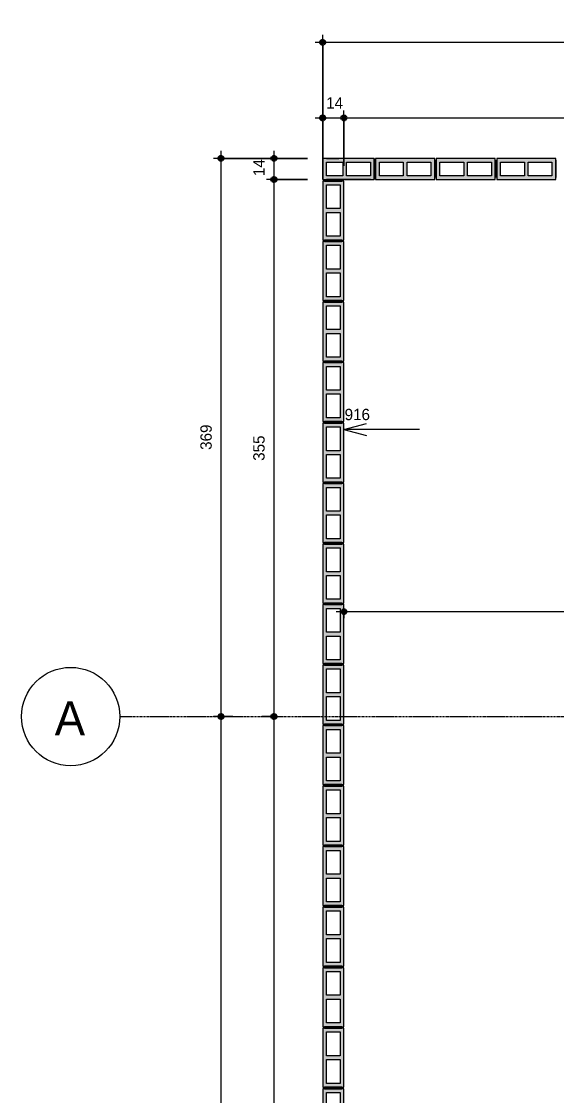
# Model space of a CAD drawing. Header units: centimetres. Extents: x 170 to 14001, y -2277 to 8860.
# Drawn here: x 10862 to 11215, y 185 to 895 of the extents above; entities that cross this region are included whole.
import ezdxf

# ---------------------------------------------------------------- set-up
doc = ezdxf.new("R2010")
doc.units = ezdxf.units.CM
doc.linetypes.add('Linha de eixo', pattern=[2.2225, 1.27, -0.3175, 0.3175, -0.3175])
for name, color, linetype, lineweight, true_color in [('A-ANNO-DIMS-1', 1, 'Continuous', 9, 0xff0000), ('S-BEAM-3', 9, 'Continuous', 9, 0xc0c0c0), ('S-BEAM-8', 142, 'Continuous', 9, 0x0080c0)]:
    doc.layers.add(name, color=color, linetype=linetype, lineweight=lineweight, true_color=true_color)
for name, color, linetype, lineweight in [('A-ANNO-DIMS-50', 7, 'Continuous', 9), ('A-DETL-GENF', 7, 'Continuous', 9), ('S-BEAM', 7, 'Continuous', 9), ('S-BEAM-2', 7, 'Continuous', 13), ('S-GRID-1', 7, 'Linha de eixo', 9), ('S-GRID-IDEN', 7, 'Continuous', 9)]:
    doc.layers.add(name, color=color, linetype=linetype, lineweight=lineweight)
doc.styles.add('Bahnschrift_11', font='', dxfattribs={"height": 22.5})
doc.styles.add('Bahnschrift_12', font='', dxfattribs={"height": 7.5})
doc.styles.get('Bahnschrift_11').set_extended_font_data('Bahnschrift')
doc.styles.get('Bahnschrift_12').set_extended_font_data('Bahnschrift')
doc.dimstyles.new('COTA_ACUMULADA', dxfattribs={"dimscale": 30.48, "dimtxt": 8.33133, "dimasz": 0.049213, "dimexe": 0, "dimexo": 0.0625, "dimgap": 0.131234, "dimtad": 0, "dimjust": 2, "dimdec": 0, "dimzin": 0, "dimdsep": 46, "dimtxsty": 'Bahnschrift_12', "dimblk1": 'NONE', "dimblk2": 'OPEN30', "dimsah": 1, "dimcen": 0.09, "dimse1": 1, "dimsd1": 1, "dimazin": 0, "dimtfac": 1, "dimtdec": 4, "dimtix": 1, "dimtmove": 2, "dimatfit": 3, "dimfxl": 0, "dimfxlon": 1, "dimtvp": 1, "dimtolj": 1, "dimtzin": 0, "dimarcsym": 2})
doc.dimstyles.new('Linear_-_2_mm_Arial', dxfattribs={"dimscale": 30.48, "dimtxt": 8.33133, "dimasz": 0.393701, "dimexe": 0.164042, "dimexo": 0.328084, "dimgap": 0.131234, "dimtad": 1, "dimdec": 0, "dimzin": 0, "dimdsep": 46, "dimtxsty": 'Bahnschrift_12', "dimblk1": 'DOTSMALL', "dimblk2": 'DOTSMALL', "dimsah": 1, "dimcen": 0.09, "dimdle": 0.164042, "dimazin": 0, "dimtfac": 1, "dimtdec": 4, "dimtix": 1, "dimtmove": 0, "dimatfit": 3, "dimfxl": 1, "dimtvp": 1, "dimtolj": 1, "dimtzin": 0, "dimarcsym": 2})

# ---------------------------------------------------------------- blocks, each defined once
blk = doc.blocks.new('LEONE - BLOCO 14X39X19 - LEONE - BLOCO 14X39X19-V1-COBERTURA - MODULAÇÃO 2ª FIADA')
at = {"layer": 'S-BEAM-3'}
h = blk.add_hatch(color=256, dxfattribs=at)
h.paths.add_polyline_path([(19.5, -7), (19.5, 7), (-19.5, 7), (-19.5, -7)])
h.paths.add_polyline_path([(1.25, -4.5), (1.25, 4.5), (17, 4.5), (17, -4.5)])
h.paths.add_polyline_path([(-1.25, -4.5), (-17, -4.5), (-17, 4.5), (-1.25, 4.5), (-1.25, -4.16)])
at = {"layer": 'A-DETL-GENF'}
for p, q in [((19.5, 7), (-19.5, 7)), ((-19.5, 7), (-19.5, 0)), ((-19.5, 0), (-19.5, -7)), ((-17, -4.5), (-17, 4.5)), ((-17, 4.5), (-1.25, 4.5)), ((-1.25, 4.5), (-1.25, -4.5)), ((1.25, -4.5), (1.25, 4.5)), ((1.25, 4.5), (17, 4.5)), ((17, 4.5), (17, -4.5)), ((19.5, 0), (19.5, 7)), ((19.5, -7), (19.5, 0)), ((-19.5, -7), (19.5, -7)), ((-1.25, -4.5), (-17, -4.5)), ((17, -4.5), (1.25, -4.5))]:
    blk.add_line(p, q, dxfattribs=at)
at = {"layer": 'S-BEAM-2'}
for p, q in [((-19.5, 7), (-19.5, -7)), ((19.5, 7), (-19.5, 7)), ((-19.5, 7), (-19.5, -7)), ((-19.5, -5.75), (-19.5, 5.75)), ((19.5, -7), (19.5, 7)), ((19.5, -7), (19.5, 7)), ((19.5, 5.75), (19.5, -5.75)), ((-19.5, -7), (19.5, -7))]:
    blk.add_line(p, q, dxfattribs=at)
at = {"layer": 'S-BEAM-3'}
for p, q in [((-17, 4.5), (-1.25, 4.5)), ((-17, -4.5), (-17, 4.5)), ((-1.25, 4.5), (-1.25, -4.5)), ((1.25, 4.5), (17, 4.5)), ((1.25, -4.5), (1.25, 4.5)), ((17, 4.5), (17, -4.5)), ((-1.25, -4.5), (-17, -4.5)), ((17, -4.5), (1.25, -4.5))]:
    blk.add_line(p, q, dxfattribs=at)
blk = doc.blocks.new('LEONE - BLOCO 14X39X19 - LEONE - BLOCO 14X39X19-554799-COBERTURA - MODULAÇÃO 2ª FIADA')
at = {"layer": 'S-BEAM-3'}
h = blk.add_hatch(color=256, dxfattribs=at)
h.paths.add_polyline_path([(-19.5, 7), (-19.5, -7), (19.5, -7), (19.5, 7)])
h.paths.add_polyline_path([(-17, -3.48), (-17, 4.5), (-1.25, 4.5), (-1.25, -4.5), (-17, -4.5)])
h.paths.add_polyline_path([(1.25, -0.98), (1.25, 4.5), (17, 4.5), (17, -4.5), (1.25, -4.5), (1.25, -4.16)])
at = {"layer": 'A-DETL-GENF'}
for p, q in [((19.5, 7), (-19.5, 7)), ((-19.5, 7), (-19.5, 0)), ((-19.5, 0), (-19.5, -7)), ((-17, -4.5), (-17, 4.5)), ((-17, 4.5), (-1.25, 4.5)), ((-1.25, 4.5), (-1.25, -4.5)), ((1.25, -4.5), (1.25, 4.5)), ((1.25, 4.5), (17, 4.5)), ((17, 4.5), (17, -4.5)), ((19.5, 0), (19.5, 7)), ((19.5, -7), (19.5, 0)), ((-19.5, -7), (19.5, -7)), ((-1.25, -4.5), (-17, -4.5)), ((17, -4.5), (1.25, -4.5))]:
    blk.add_line(p, q, dxfattribs=at)
at = {"layer": 'S-BEAM-2'}
for p, q in [((-19.5, 7), (-19.5, -7)), ((19.5, 7), (-19.5, 7)), ((-19.5, 7), (-19.5, -7)), ((-19.5, -5.75), (-19.5, 5.75)), ((19.5, -7), (19.5, 7)), ((19.5, -7), (19.5, 7)), ((19.5, 5.75), (19.5, -5.75)), ((-19.5, -7), (19.5, -7))]:
    blk.add_line(p, q, dxfattribs=at)
at = {"layer": 'S-BEAM-3'}
for p, q in [((-17, 4.5), (-1.25, 4.5)), ((-17, -4.5), (-17, 4.5)), ((-1.25, 4.5), (-1.25, -4.5)), ((1.25, 4.5), (17, 4.5)), ((1.25, -4.5), (1.25, 4.5)), ((17, 4.5), (17, -4.5)), ((-1.25, -4.5), (-17, -4.5)), ((17, -4.5), (1.25, -4.5))]:
    blk.add_line(p, q, dxfattribs=at)
blk = doc.blocks.new('LEONE - BLOCO 14x34x5 - LEONE - BLOCO 14x34x19-V6-COBERTURA - MODULAÇÃO 2ª FIADA')
at = {"layer": 'S-BEAM-8'}
h = blk.add_hatch(color=256, dxfattribs=at)
h.paths.add_polyline_path([(19.5, 4.5), (19.5, 7), (-14.5, 7), (-14.5, -7), (19.5, -7), (19.5, 4.069)])
h.paths.add_polyline_path([(17, 4.5), (17, -4.5), (1.25, -4.5), (1.25, 4.5), (2.5, 4.5)])
h.paths.add_polyline_path([(-1.25, -4.5), (-12, -4.5), (-12, 4.5), (-1.25, 4.5), (-1.25, 0.5)])
at = {"layer": 'A-DETL-GENF'}
for p, q in [((-14.5, 7), (-14.5, 0)), ((2.5, 7), (-14.5, 7)), ((-14.5, 0), (-14.5, -7)), ((-12, -4.5), (-12, 4.5)), ((-12, 4.5), (-1.25, 4.5)), ((-1.25, 4.5), (-1.25, -4.5)), ((1.25, 4.5), (17, 4.5)), ((1.25, -4.5), (1.25, 4.5)), ((19.5, 7), (2.5, 7)), ((17, 4.5), (17, -4.5)), ((19.5, 0), (19.5, 7)), ((19.5, -7), (19.5, 0)), ((-14.5, -7), (2.5, -7)), ((-1.25, -4.5), (-12, -4.5)), ((17, -4.5), (1.25, -4.5)), ((2.5, -7), (19.5, -7))]:
    blk.add_line(p, q, dxfattribs=at)
at = {"layer": 'S-BEAM-2'}
for p, q in [((-14.5, 7), (-14.5, -7)), ((19.5, 7), (-14.5, 7)), ((-14.5, 7), (-14.5, -7)), ((-14.5, -7), (-14.5, 6.8804)), ((-14.5, 5.75), (-14.5, -5.75)), ((-14.5, -5.75), (-14.5, 5.75)), ((-12, 7), (-3.9375, 7)), ((-12, 7), (-3.9375, 7)), ((17, 7), (-12, 7)), ((19.5, -7), (19.5, 7)), ((19.5, 7), (19.5, -7)), ((19.5, -7), (19.5, 7)), ((19.5, -5.75), (19.5, 5.75)), ((19.5, 5.75), (19.5, -5.75)), ((-14.5, -7), (19.5, -7)), ((-12, -7), (-3.9375, -7)), ((-12, -7), (-3.9375, -7)), ((17, -7), (-12, -7))]:
    blk.add_line(p, q, dxfattribs=at)
at = {"layer": 'S-BEAM-3'}
for p, q in [((-12, 4.5), (-1.25, 4.5)), ((-12, -4.5), (-12, 4.5)), ((-1.25, 4.5), (-1.25, -4.5)), ((1.25, 4.5), (17, 4.5)), ((1.25, -4.5), (1.25, 4.5)), ((17, 4.5), (17, -4.5)), ((-1.25, -4.5), (-12, -4.5)), ((17, -4.5), (1.25, -4.5))]:
    blk.add_line(p, q, dxfattribs=at)
blk = doc.blocks.new('Eixo - M_Cabeça da grade - Círculo-45800-COBERTURA - MODULAÇÃO 2ª FIADA')
at = {"layer": 'S-GRID-IDEN'}
blk.add_circle((0, 0), 0.65, dxfattribs=at)
blk = doc.blocks.new('DIMBLOCK1-COBERTURA - MODULAÇÃO 2ª FIADA')
at = {"layer": 'A-ANNO-DIMS-50', "lineweight": 35, "true_color": 0xff0000}
h = blk.add_hatch(color=1, dxfattribs=at)
edge = h.paths.add_edge_path()
edge.add_arc((11060.73, 830.95), 1.5, 0, 360)
h = blk.add_hatch(color=1, dxfattribs=at)
edge = h.paths.add_edge_path()
edge.add_arc((11074.73, 830.95), 1.5, 0, 360)
at = {"layer": 'A-ANNO-DIMS-50', "color": 1, "true_color": 0xff0000}
for p, q in [((11055.73, 830.95), (11074.73, 830.95)), ((11060.73, 799.24), (11060.73, 835.95)), ((11060.73, 830.95), (11060.73, 799.24)), ((11074.73, 799.24), (11074.73, 835.95)), ((11074.73, 830.95), (11074.73, 799.24))]:
    blk.add_line(p, q, dxfattribs=at)
at = {"layer": 'A-ANNO-DIMS-50', "color": 1, "lineweight": 35, "true_color": 0xff0000}
for centre in [(11060.73, 830.95), (11074.73, 830.95)]:
    blk.add_circle(centre, 1.5, dxfattribs=at)
at = {"layer": 'A-ANNO-DIMS-50', "color": 0, "insert": (11063, 844.59), "char_height": 7.5, "width": 11.3609, "attachment_point": 1, "line_spacing_factor": 1.009858, "style": 'Bahnschrift_12'}
blk.add_mtext('14', dxfattribs=at)
blk = doc.blocks.new('_DotSmall')
at = {"color": 0, "linetype": 'ByBlock', "const_width": 0.5}
blk.add_lwpolyline([(-0.0625, 0, 1), (0.0625, 0, 1)], format="xyb", close=True, dxfattribs=at)
blk = doc.blocks.new('DIMBLOCK2-COBERTURA - MODULAÇÃO 2ª FIADA')
at = {"layer": 'A-ANNO-DIMS-50', "lineweight": 35, "true_color": 0xff0000}
h = blk.add_hatch(color=1, dxfattribs=at)
edge = h.paths.add_edge_path()
edge.add_arc((11074.73, 830.95), 1.5, 0, 360)
h = blk.add_hatch(color=1, dxfattribs=at)
edge = h.paths.add_edge_path()
edge.add_arc((11395.73, 830.95), 1.5, 0, 360)
at = {"layer": 'A-ANNO-DIMS-50', "color": 1, "true_color": 0xff0000}
for p, q in [((11074.73, 799.24), (11074.73, 835.95)), ((11074.73, 830.95), (11395.73, 830.95)), ((11074.73, 830.95), (11074.73, 799.24)), ((11395.73, 799.24), (11395.73, 835.95)), ((11395.73, 830.95), (11395.73, 799.24))]:
    blk.add_line(p, q, dxfattribs=at)
at = {"layer": 'A-ANNO-DIMS-50', "color": 1, "lineweight": 35, "true_color": 0xff0000}
for centre in [(11074.73, 830.95), (11395.73, 830.95)]:
    blk.add_circle(centre, 1.5, dxfattribs=at)
at = {"layer": 'A-ANNO-DIMS-50', "color": 0, "insert": (11227.97, 844.59), "char_height": 7.5, "width": 17.4201, "attachment_point": 1, "line_spacing_factor": 1.009858, "style": 'Bahnschrift_12'}
blk.add_mtext('321', dxfattribs=at)
blk = doc.blocks.new('DIMBLOCK10-COBERTURA - MODULAÇÃO 2ª FIADA')
at = {"layer": 'A-ANNO-DIMS-50', "lineweight": 35, "true_color": 0xff0000}
h = blk.add_hatch(color=1, dxfattribs=at)
edge = h.paths.add_edge_path()
edge.add_arc((11060.73, 880.95), 1.5, 0, 360)
h = blk.add_hatch(color=1, dxfattribs=at)
edge = h.paths.add_edge_path()
edge.add_arc((11990.73, 880.95), 1.5, 0, 360)
at = {"layer": 'A-ANNO-DIMS-50', "color": 1, "true_color": 0xff0000}
for p, q in [((11055.73, 880.95), (11990.73, 880.95)), ((11060.73, 812.99), (11060.73, 885.95)), ((11060.73, 880.95), (11060.73, 812.99)), ((11990.73, 873.07), (11990.73, 885.95)), ((11990.73, 880.95), (11990.73, 873.07))]:
    blk.add_line(p, q, dxfattribs=at)
at = {"layer": 'A-ANNO-DIMS-50', "color": 1, "lineweight": 35, "true_color": 0xff0000}
for centre in [(11060.73, 880.95), (11990.73, 880.95)]:
    blk.add_circle(centre, 1.5, dxfattribs=at)
at = {"layer": 'A-ANNO-DIMS-50', "color": 0, "insert": (11517.34, 894.59), "char_height": 7.5, "width": 20.1467, "attachment_point": 1, "line_spacing_factor": 1.009858, "style": 'Bahnschrift_12'}
blk.add_mtext('930', dxfattribs=at)
blk = doc.blocks.new('DIMBLOCK13-COBERTURA - MODULAÇÃO 2ª FIADA')
at = {"layer": 'A-ANNO-DIMS-50', "lineweight": 35, "true_color": 0xff0000}
h = blk.add_hatch(color=1, dxfattribs=at)
edge = h.paths.add_edge_path()
edge.add_arc((11028.49, 804.24), 1.5, 0, 360)
h = blk.add_hatch(color=1, dxfattribs=at)
edge = h.paths.add_edge_path()
edge.add_arc((11028.49, 790.24), 1.5, 0, 360)
at = {"layer": 'A-ANNO-DIMS-50', "color": 1, "true_color": 0xff0000}
for p, q in [((11050.73, 804.24), (11023.49, 804.24)), ((11028.49, 809.24), (11028.49, 790.24)), ((11028.49, 804.24), (11050.73, 804.24)), ((11050.73, 790.24), (11023.49, 790.24)), ((11028.49, 790.24), (11050.73, 790.24))]:
    blk.add_line(p, q, dxfattribs=at)
at = {"layer": 'A-ANNO-DIMS-50', "color": 1, "lineweight": 35, "true_color": 0xff0000}
for centre in [(11028.49, 804.24), (11028.49, 790.24)]:
    blk.add_circle(centre, 1.5, dxfattribs=at)
at = {"layer": 'A-ANNO-DIMS-50', "color": 0, "insert": (11014.84, 792.51), "char_height": 7.5, "width": 11.3609, "attachment_point": 1, "rotation": 90, "line_spacing_factor": 1.009858, "style": 'Bahnschrift_12'}
blk.add_mtext('14', dxfattribs=at)
blk = doc.blocks.new('DIMBLOCK14-COBERTURA - MODULAÇÃO 2ª FIADA')
at = {"layer": 'A-ANNO-DIMS-50', "lineweight": 35, "true_color": 0xff0000}
h = blk.add_hatch(color=1, dxfattribs=at)
edge = h.paths.add_edge_path()
edge.add_arc((11028.49, 790.24), 1.5, 0, 360)
h = blk.add_hatch(color=1, dxfattribs=at)
edge = h.paths.add_edge_path()
edge.add_arc((11028.49, 435.24), 1.5, 0, 360)
at = {"layer": 'A-ANNO-DIMS-50', "color": 1, "true_color": 0xff0000}
for p, q in [((11050.73, 790.24), (11023.49, 790.24)), ((11028.49, 790.24), (11028.49, 435.24)), ((11028.49, 790.24), (11050.73, 790.24)), ((11020.61, 435.24), (11033.49, 435.24)), ((11028.49, 435.24), (11020.61, 435.24))]:
    blk.add_line(p, q, dxfattribs=at)
at = {"layer": 'A-ANNO-DIMS-50', "color": 1, "lineweight": 35, "true_color": 0xff0000}
for centre in [(11028.49, 790.24), (11028.49, 435.24)]:
    blk.add_circle(centre, 1.5, dxfattribs=at)
at = {"layer": 'A-ANNO-DIMS-50', "color": 0, "insert": (11014.84, 604.29), "char_height": 7.5, "width": 20.2982, "attachment_point": 1, "rotation": 90, "line_spacing_factor": 1.009858, "style": 'Bahnschrift_12'}
blk.add_mtext('355', dxfattribs=at)
blk = doc.blocks.new('DIMBLOCK15-COBERTURA - MODULAÇÃO 2ª FIADA')
at = {"layer": 'A-ANNO-DIMS-50', "lineweight": 35, "true_color": 0xff0000}
h = blk.add_hatch(color=1, dxfattribs=at)
edge = h.paths.add_edge_path()
edge.add_arc((11028.49, 435.24), 1.5, 0, 360)
h = blk.add_hatch(color=1, dxfattribs=at)
edge = h.paths.add_edge_path()
edge.add_arc((11028.49, -129.76), 1.5, 0, 360)
at = {"layer": 'A-ANNO-DIMS-50', "color": 1, "true_color": 0xff0000}
for p, q in [((11020.61, 435.24), (11033.49, 435.24)), ((11028.49, 435.24), (11020.61, 435.24)), ((11028.49, 435.24), (11028.49, -129.76)), ((11020.61, -129.76), (11033.49, -129.76)), ((11028.49, -129.76), (11020.61, -129.76))]:
    blk.add_line(p, q, dxfattribs=at)
at = {"layer": 'A-ANNO-DIMS-50', "color": 1, "lineweight": 35, "true_color": 0xff0000}
for centre in [(11028.49, 435.24), (11028.49, -129.76)]:
    blk.add_circle(centre, 1.5, dxfattribs=at)
at = {"layer": 'A-ANNO-DIMS-50', "color": 0, "insert": (11014.84, 144.35), "char_height": 7.5, "width": 20.1467, "attachment_point": 1, "rotation": 90, "line_spacing_factor": 1.009858, "style": 'Bahnschrift_12'}
blk.add_mtext('565', dxfattribs=at)
blk = doc.blocks.new('DIMBLOCK19-COBERTURA - MODULAÇÃO 2ª FIADA')
at = {"layer": 'A-ANNO-DIMS-50', "lineweight": 35, "true_color": 0xff0000}
h = blk.add_hatch(color=1, dxfattribs=at)
edge = h.paths.add_edge_path()
edge.add_arc((10993.54, 435.24), 1.5, 0, 360)
h = blk.add_hatch(color=1, dxfattribs=at)
edge = h.paths.add_edge_path()
edge.add_arc((10993.54, -129.76), 1.5, 0, 360)
at = {"layer": 'A-ANNO-DIMS-50', "color": 1, "true_color": 0xff0000}
for p, q in [((11001.41, 435.24), (10988.54, 435.24)), ((10993.54, -129.76), (10993.54, 435.24)), ((10993.54, 435.24), (11001.41, 435.24)), ((11001.41, -129.76), (10988.54, -129.76)), ((10993.54, -129.76), (11001.41, -129.76))]:
    blk.add_line(p, q, dxfattribs=at)
at = {"layer": 'A-ANNO-DIMS-50', "color": 1, "lineweight": 35, "true_color": 0xff0000}
for centre in [(10993.54, 435.24), (10993.54, -129.76)]:
    blk.add_circle(centre, 1.5, dxfattribs=at)
at = {"layer": 'A-ANNO-DIMS-50', "color": 0, "insert": (10979.89, 144.35), "char_height": 7.5, "width": 20.1467, "attachment_point": 1, "rotation": 90, "line_spacing_factor": 1.009858, "style": 'Bahnschrift_12'}
blk.add_mtext('565', dxfattribs=at)
blk = doc.blocks.new('DIMBLOCK20-COBERTURA - MODULAÇÃO 2ª FIADA')
at = {"layer": 'A-ANNO-DIMS-50', "lineweight": 35, "true_color": 0xff0000}
h = blk.add_hatch(color=1, dxfattribs=at)
edge = h.paths.add_edge_path()
edge.add_arc((10993.54, 804.24), 1.5, 0, 360)
h = blk.add_hatch(color=1, dxfattribs=at)
edge = h.paths.add_edge_path()
edge.add_arc((10993.54, 435.24), 1.5, 0, 360)
at = {"layer": 'A-ANNO-DIMS-50', "color": 1, "true_color": 0xff0000}
for p, q in [((11050.73, 804.24), (10988.54, 804.24)), ((10993.54, 435.24), (10993.54, 809.24)), ((10993.54, 804.24), (11050.73, 804.24)), ((11001.41, 435.24), (10988.54, 435.24)), ((10993.54, 435.24), (11001.41, 435.24))]:
    blk.add_line(p, q, dxfattribs=at)
at = {"layer": 'A-ANNO-DIMS-50', "color": 1, "lineweight": 35, "true_color": 0xff0000}
for centre in [(10993.54, 804.24), (10993.54, 435.24)]:
    blk.add_circle(centre, 1.5, dxfattribs=at)
at = {"layer": 'A-ANNO-DIMS-50', "color": 0, "insert": (10979.89, 611.54), "char_height": 7.5, "width": 19.6922, "attachment_point": 1, "rotation": 90, "line_spacing_factor": 1.009858, "style": 'Bahnschrift_12'}
blk.add_mtext('369', dxfattribs=at)
blk = doc.blocks.new('DIMBLOCK64-COBERTURA - MODULAÇÃO 2ª FIADA')
at = {"layer": 'A-ANNO-DIMS-50', "lineweight": 35, "true_color": 0xff0000}
h = blk.add_hatch(color=1, dxfattribs=at)
edge = h.paths.add_edge_path()
edge.add_arc((11074.73, 504.59), 1.5, 0, 360)
h = blk.add_hatch(color=1, dxfattribs=at)
edge = h.paths.add_edge_path()
edge.add_arc((11825.73, 504.59), 1.5, 0, 360)
at = {"layer": 'A-ANNO-DIMS-50', "color": 1, "true_color": 0xff0000}
for p, q in [((11069.73, 504.59), (11825.73, 504.59)), ((11074.73, 500.24), (11074.73, 509.59)), ((11074.73, 504.59), (11074.73, 500.24)), ((11825.73, 494.24), (11825.73, 509.59)), ((11825.73, 504.59), (11825.73, 494.24))]:
    blk.add_line(p, q, dxfattribs=at)
at = {"layer": 'A-ANNO-DIMS-50', "color": 1, "lineweight": 35, "true_color": 0xff0000}
for centre in [(11074.73, 504.59), (11825.73, 504.59)]:
    blk.add_circle(centre, 1.5, dxfattribs=at)
at = {"layer": 'A-ANNO-DIMS-50', "color": 0, "insert": (11442.97, 518.23), "char_height": 7.5, "width": 17.4201, "attachment_point": 1, "line_spacing_factor": 1.009858, "style": 'Bahnschrift_12'}
blk.add_mtext('751', dxfattribs=at)
blk = doc.blocks.new('DIMBLOCK136-COBERTURA - MODULAÇÃO 2ª FIADA')
at = {"layer": 'A-ANNO-DIMS-50', "color": 1, "true_color": 0xff0000}
for p, q in [((11074.73, 625.02), (11089.73, 629.04)), ((11074.73, 625.02), (11089.73, 621.01)), ((11124.73, 625.02), (11074.73, 625.02)), ((11074.73, 625.02), (11074.73, 625.02)), ((11074.73, 625.02), (11074.73, 625.02))]:
    blk.add_line(p, q, dxfattribs=at)
at = {"layer": 'A-ANNO-DIMS-50', "color": 0, "insert": (11075.23, 638.67), "char_height": 7.5, "width": 17.2686, "attachment_point": 1, "line_spacing_factor": 1.009858, "style": 'Bahnschrift_12'}
blk.add_mtext('916', dxfattribs=at)
blk = doc.blocks.new('_None')
blk = doc.blocks.new('_Open30')
at = {"color": 0, "linetype": 'ByBlock', "lineweight": -2}
for p, q in [((-1, 0.27), (0, 0)), ((0, 0), (-1, -0.27)), ((0, 0), (-1, 0))]:
    blk.add_line(p, q, dxfattribs=at)

msp = doc.modelspace()

# ---------------------------------------------------------------- linework, layer by layer
at = {"layer": 'S-GRID-1'}
msp.add_line((10926.69, 435.24), (13936, 435.24), dxfattribs=at)

# ---------------------------------------------------------------- block references
at = {"layer": 'S-BEAM'}
for name, p in [('LEONE - BLOCO 14x34x5 - LEONE - BLOCO 14x34x19-V6-COBERTURA - MODULAÇÃO 2ª FIADA', (11075.23, 797.24)), ('LEONE - BLOCO 14X39X19 - LEONE - BLOCO 14X39X19-554799-COBERTURA - MODULAÇÃO 2ª FIADA', (11115.23, 797.24)), ('LEONE - BLOCO 14X39X19 - LEONE - BLOCO 14X39X19-554799-COBERTURA - MODULAÇÃO 2ª FIADA', (11155.23, 797.24)), ('LEONE - BLOCO 14X39X19 - LEONE - BLOCO 14X39X19-554799-COBERTURA - MODULAÇÃO 2ª FIADA', (11195.23, 797.24))]:
    msp.add_blockref(name, p, dxfattribs=at)
for name, p, rotation in [('LEONE - BLOCO 14X39X19 - LEONE - BLOCO 14X39X19-V1-COBERTURA - MODULAÇÃO 2ª FIADA', (11067.73, 769.74), 269.9999999999998), ('LEONE - BLOCO 14X39X19 - LEONE - BLOCO 14X39X19-554799-COBERTURA - MODULAÇÃO 2ª FIADA', (11067.73, 729.74), 89.9999999999999), ('LEONE - BLOCO 14X39X19 - LEONE - BLOCO 14X39X19-554799-COBERTURA - MODULAÇÃO 2ª FIADA', (11067.73, 689.74), 89.9999999999999), ('LEONE - BLOCO 14X39X19 - LEONE - BLOCO 14X39X19-554799-COBERTURA - MODULAÇÃO 2ª FIADA', (11067.73, 649.74), 89.9999999999999), ('LEONE - BLOCO 14X39X19 - LEONE - BLOCO 14X39X19-554799-COBERTURA - MODULAÇÃO 2ª FIADA', (11067.73, 609.74), 89.9999999999999), ('LEONE - BLOCO 14X39X19 - LEONE - BLOCO 14X39X19-554799-COBERTURA - MODULAÇÃO 2ª FIADA', (11067.73, 569.74), 89.9999999999999), ('LEONE - BLOCO 14X39X19 - LEONE - BLOCO 14X39X19-554799-COBERTURA - MODULAÇÃO 2ª FIADA', (11067.73, 529.74), 89.9999999999999), ('LEONE - BLOCO 14X39X19 - LEONE - BLOCO 14X39X19-554799-COBERTURA - MODULAÇÃO 2ª FIADA', (11067.73, 489.74), 89.9999999999999), ('LEONE - BLOCO 14X39X19 - LEONE - BLOCO 14X39X19-554799-COBERTURA - MODULAÇÃO 2ª FIADA', (11067.73, 449.74), 89.9999999999999), ('LEONE - BLOCO 14X39X19 - LEONE - BLOCO 14X39X19-554799-COBERTURA - MODULAÇÃO 2ª FIADA', (11067.73, 409.74), 89.9999999999999), ('LEONE - BLOCO 14X39X19 - LEONE - BLOCO 14X39X19-554799-COBERTURA - MODULAÇÃO 2ª FIADA', (11067.73, 369.74), 89.9999999999999), ('LEONE - BLOCO 14X39X19 - LEONE - BLOCO 14X39X19-554799-COBERTURA - MODULAÇÃO 2ª FIADA', (11067.73, 329.74), 89.9999999999999), ('LEONE - BLOCO 14X39X19 - LEONE - BLOCO 14X39X19-554799-COBERTURA - MODULAÇÃO 2ª FIADA', (11067.73, 289.74), 89.9999999999999), ('LEONE - BLOCO 14X39X19 - LEONE - BLOCO 14X39X19-554799-COBERTURA - MODULAÇÃO 2ª FIADA', (11067.73, 249.74), 89.9999999999999), ('LEONE - BLOCO 14X39X19 - LEONE - BLOCO 14X39X19-554799-COBERTURA - MODULAÇÃO 2ª FIADA', (11067.73, 209.74), 89.9999999999999), ('LEONE - BLOCO 14X39X19 - LEONE - BLOCO 14X39X19-554799-COBERTURA - MODULAÇÃO 2ª FIADA', (11067.73, 169.74), 89.9999999999999)]:
    msp.add_blockref(name, p, dxfattribs=dict(at, rotation=rotation))
at = {"layer": 'S-GRID-IDEN', "xscale": 49.99999999999998, "yscale": 49.99999999999998, "zscale": 49.99999999999998, "rotation": 269.9999999999994}
msp.add_blockref('Eixo - M_Cabeça da grade - Círculo-45800-COBERTURA - MODULAÇÃO 2ª FIADA', (10894.19, 435.24), dxfattribs=at)

# ---------------------------------------------------------------- dimensions: what is measured, and where the dimension line sits
at = {"layer": 'A-ANNO-DIMS-1'}
for base, p1, p2, override, picture, middle in [((11990.73, 880.95), (11060.73, 802.99), (11990.73, 883.07), {"dimpost": '<>', "dimfxl": 933.440845}, 'DIMBLOCK10-COBERTURA - MODULAÇÃO 2ª FIADA', (11525.73, 888.78)), ((11074.73, 830.95), (11060.73, 789.24), (11074.73, 789.24), {"dimpost": '<>', "dimfxl": 14}, 'DIMBLOCK1-COBERTURA - MODULAÇÃO 2ª FIADA', (11067.73, 838.7)), ((11395.73, 830.95), (11074.73, 789.24), (11395.73, 789.24), {"dimpost": '<>', "dimfxl": 321}, 'DIMBLOCK2-COBERTURA - MODULAÇÃO 2ª FIADA', (11235.23, 838.77)), ((11825.73, 504.59), (11074.73, 510.24), (11825.73, 484.24), {"dimpost": '<>', "dimfxl": 751.449932}, 'DIMBLOCK64-COBERTURA - MODULAÇÃO 2ª FIADA', (11450.23, 512.38))]:
    dim = msp.add_linear_dim(base=base, p1=p1, p2=p2, dimstyle='Linear_-_2_mm_Arial', override=override, dxfattribs=at)
    dim.commit()
    dim.dimension.update_dxf_attribs({"geometry": picture, "text_midpoint": middle})
for base, p1, p2, override, picture, middle in [((10993.54, 804.24), (10991.41, 435.24), (11060.73, 804.24), {"dimpost": '<>', "dimfxl": 375.45413}, 'DIMBLOCK20-COBERTURA - MODULAÇÃO 2ª FIADA', (10985.71, 619.74)), ((11028.49, 790.24), (11060.73, 804.24), (11060.73, 790.24), {"dimpost": '<>', "dimfxl": 14}, 'DIMBLOCK13-COBERTURA - MODULAÇÃO 2ª FIADA', (11020.74, 797.24)), ((11028.49, 435.24), (11060.73, 790.24), (11030.61, 435.24), {"dimpost": '<>', "dimfxl": 356.27551}, 'DIMBLOCK14-COBERTURA - MODULAÇÃO 2ª FIADA', (11020.66, 612.74)), ((10993.54, 435.24), (10991.41, -129.76), (10991.41, 435.24), {"dimpost": '<>', "dimfxl": 565}, 'DIMBLOCK19-COBERTURA - MODULAÇÃO 2ª FIADA', (10985.75, 152.74)), ((11028.49, -129.76), (11030.61, 435.24), (11030.61, -129.76), {"dimpost": '<>', "dimfxl": 565}, 'DIMBLOCK15-COBERTURA - MODULAÇÃO 2ª FIADA', (11020.7, 152.74))]:
    dim = msp.add_linear_dim(base=base, p1=p1, p2=p2, angle=90, dimstyle='Linear_-_2_mm_Arial', override=override, dxfattribs=at)
    dim.commit()
    dim.dimension.update_dxf_attribs({"geometry": picture, "text_midpoint": middle})
dim = msp.add_linear_dim(base=(11074.73, 625.02), p1=(11990.73, 625.02), p2=(11074.73, 625.02), dimstyle='COTA_ACUMULADA', override={"dimpost": '<>', "dimfxl": 916}, dxfattribs=at)
dim.commit()
dim.dimension.update_dxf_attribs({"geometry": 'DIMBLOCK136-COBERTURA - MODULAÇÃO 2ª FIADA', "text_midpoint": (11083.87, 633.67), "dimtype": 160})

# ---------------------------------------------------------------- next in the draw order: texts
at = {"layer": 'S-GRID-IDEN', "insert": (10883.64, 445.36), "char_height": 22.5, "width": 24.8523, "attachment_point": 1, "style": 'Bahnschrift_11', "bg_fill": 3, "box_fill_scale": 1.25, "bg_fill_color": 9, "bg_fill_true_color": 13158600, "bg_fill_transparency": 0}
msp.add_mtext('A', dxfattribs=at)

doc.saveas('drawing.dxf')
